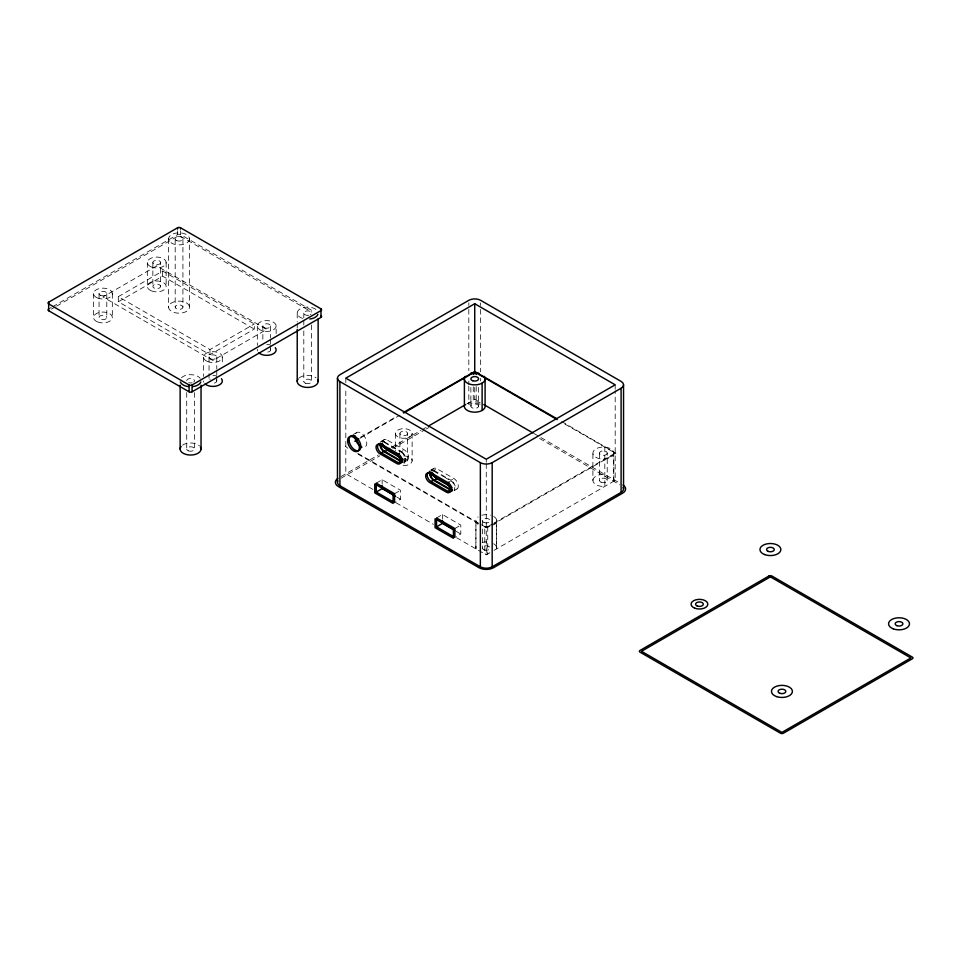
<?xml version="1.0" encoding="UTF-8"?>
<svg xmlns="http://www.w3.org/2000/svg" width="961" height="961" viewBox="0 0 961 961"><rect width="100%" height="100%" fill="white"/><g stroke="black" fill="none" stroke-linecap="round" stroke-linejoin="round"><path stroke-width="0.72" stroke-dasharray="4.8 3.6" d="M613.815 480.416L613.815 453.099A10.451 6.03 0 0 0 598.126 447.874A10.451 6.03 0 0 0 598.126 458.325A10.451 6.03 0 0 0 613.815 453.099M475.863 547.41L475.923 521.559L475.923 548.863A10.451 6.03 0 0 1 478.134 544.226M493.654 543.746A10.451 6.03 0 0 1 496.621 548.863L496.669 520.093M345.227 446.108L347.81 448.27M48.663 309.022L51.245 307.532M52.531 306.787L177.581 234.592A2.09 1.201 0 0 1 180.536 234.592L314.715 312.061M51.426 309.13L55.294 306.895M56.591 306.151L179.058 235.445L311.772 312.073M118.299 296.649L162.649 271.038L254.305 323.965L254.305 329.082L209.954 354.693L118.299 301.766L118.299 296.649L209.954 349.564L254.305 323.965M118.299 301.766L162.649 276.167L254.305 329.082M353.155 434.576L356.699 432.534M360.699 437.171L395.5 417.074M360.003 438.252L399.968 415.188M381.157 441.423L384.124 439.718M380.364 442.216A6.186 3.568 60 0 1 384.256 441.736L387.211 440.03L404.305 449.892A6.186 3.568 60 0 1 408.677 457.472A6.186 3.568 60 0 1 404.305 459.995L403.56 460.427M341.011 476.536L378.394 454.949M391.283 447.514L420.93 430.396M422.227 429.651L426.095 427.417M466.998 403.8L474.734 399.332L479.887 402.299M341.191 478.134L379.871 455.802M392.761 448.367L424.99 429.759M426.276 429.014L428.858 427.525M384.256 441.736L401.35 451.598L404.305 449.892M401.157 452.391L401.35 452.283A5.358 3.087 60 0 1 404.917 457.244A5.358 3.087 60 0 1 403.728 461.424M404.437 462.013L407.404 460.307M376.244 483.131L382.154 479.719L400.485 490.302L400.485 499.179L394.575 502.591M430.804 470.085L433.771 468.379M431.141 469.929A6.186 3.568 60 0 1 433.904 470.397L436.859 468.692L453.952 478.554A6.186 3.568 60 0 1 458.325 486.134A6.186 3.568 60 0 1 453.952 488.656M394.575 493.714L400.485 490.302M433.723 471.19L441.387 475.395M433.904 470.397L450.997 480.26L453.952 478.554M450.445 481.269L450.997 480.944A5.358 3.087 60 0 1 454.325 485.161A5.358 3.087 60 0 1 454.157 489.533M457.052 488.969L454.085 490.675A6.186 3.568 60 0 0 455.034 485.713A6.186 3.568 60 0 0 450.997 480.26M436.558 517.955L442.48 514.543L460.812 525.126L460.812 534.004L456.079 536.731M454.889 528.538L460.812 525.126M492.813 523.745L486.266 527.529L357.42 453.136M494.002 523.06L615.184 453.099L564.936 424.089M456.595 537.716L486.266 554.845L492.717 551.121M494.002 550.377L615.184 480.416L615.184 390.791M561.656 421.519L615.977 453.256L486.855 527.877L481.809 525.643M533.667 433.351L620.001 483.191M539.589 438.48L619.845 484.812M384.256 442.408L400.281 451.67M442.444 476.007L443.514 476.632M444.583 477.245L449.928 480.332M403.236 459.382L404.305 459.995M358.117 454.229L480.524 524.898M396.821 497.053L400.485 499.179M455.922 531.181L460.812 534.004M372.88 489.377L345.816 473.761L345.816 388.616M396.052 502.759L433.435 524.346M615.184 384.82L615.184 389.301M613.707 452.247L613.707 481.269A10.451 6.03 0 0 0 613.707 479.563M607.22 453.099A3.868 2.234 0 0 1 601.418 455.034A3.868 2.234 0 0 1 601.418 451.165A3.868 2.234 0 0 1 607.22 453.099L607.22 480.416M604.829 447.129L604.829 486.386A10.451 6.03 0 0 1 592.901 480.416L592.901 453.099M599.484 453.099L599.484 480.416M496.621 521.559L496.621 548.863M487.744 526.676L487.744 553.992A10.451 6.03 0 0 1 484.788 553.992L484.788 526.676M486.266 459.25L486.266 462.229M486.266 463.731L486.266 554.845M482.398 520.706L482.398 548.01M480.644 302.919L480.644 305.526M480.644 309.43L480.644 371.907M480.644 378.418L480.644 381.024M478.602 387.463L478.602 406.155A3.868 2.234 0 0 1 472.8 408.089A3.868 2.234 0 0 1 472.8 404.221A3.868 2.234 0 0 1 478.602 406.155M476.212 386.526L476.212 400.184A10.451 6.03 0 0 0 473.256 400.184L473.256 386.526M474.734 387.379L474.734 399.332M470.866 387.463L470.866 406.155M468.824 302.919L468.824 305.526M468.824 309.43L468.824 370.61M468.824 381.024L468.824 384.929M468.824 386.226L468.824 404.449A8.361 4.829 0 0 1 480.644 404.449M442.48 514.543L442.48 518.976M412.137 433.471A8.361 4.829 0 0 1 399.596 437.651A8.361 4.829 0 0 1 399.596 429.291A8.361 4.829 0 0 1 412.137 433.471L412.137 460.787M407.644 433.471A3.868 2.234 0 0 1 401.842 435.405A3.868 2.234 0 0 1 401.842 431.537A3.868 2.234 0 0 1 407.644 433.471L407.644 460.787A3.868 2.234 0 0 1 403.776 463.022M399.908 433.471L399.908 452.163M395.403 433.471L395.403 450.721M382.154 479.719L382.154 484.152M345.816 378.154L345.816 382.646M311.544 324.998L311.544 381.409M303.808 313.118L303.808 319.064M303.808 320.542L303.808 324.998M303.808 330.932L303.808 381.409M297.225 313.118L297.225 322.031M297.225 323.509L297.225 327.965M276.131 326.007A9.406 5.43 0 0 1 262.017 330.716A9.406 5.43 0 0 1 262.017 321.31A9.406 5.43 0 0 1 276.131 326.007L276.131 333.479M270.594 326.007L270.594 337.96M270.594 339.449L270.594 343.93M270.594 345.431L270.594 349.912M262.858 326.007L262.858 340.951M257.32 326.007L257.32 345.431M222.315 357.084L222.315 364.543M216.778 357.084L216.778 369.024M216.778 370.526L216.778 375.006M216.778 376.496L216.778 380.976M209.954 349.564L209.954 354.693M209.042 357.084L209.042 372.015M209.042 373.505L209.042 379.487M203.504 357.084L203.504 376.496M194.458 392.593L194.458 449.003M189.509 238.869A10.451 6.03 0 0 1 173.833 244.094A10.451 6.03 0 0 1 173.833 233.631A10.451 6.03 0 0 1 189.509 238.869L189.509 307.148A10.451 6.03 0 0 1 173.833 312.373A10.451 6.03 0 0 1 173.833 301.922A10.451 6.03 0 0 1 189.509 307.148M186.722 392.593L186.722 449.003M182.926 238.869L182.926 307.148A3.868 2.234 0 0 1 177.124 309.082A3.868 2.234 0 0 1 177.124 305.214A3.868 2.234 0 0 1 182.926 307.148M180.536 230.748L180.536 234.592M177.581 230.748L177.581 234.592M175.19 238.869L175.19 307.148M168.607 238.869L168.607 307.148M166.145 262.509L166.145 286.402M162.649 271.038L162.649 276.167M160.595 262.509A3.868 2.234 0 0 1 154.793 264.443A3.868 2.234 0 0 1 154.793 260.575A3.868 2.234 0 0 1 160.595 262.509L160.595 286.402A3.868 2.234 0 0 1 154.793 288.336A3.868 2.234 0 0 1 154.793 284.468A3.868 2.234 0 0 1 160.595 286.402M152.859 262.509L152.859 286.402M147.321 262.509L147.321 286.402M112.329 293.573L112.329 317.478M106.791 293.573L106.791 317.478A3.868 2.234 0 0 1 100.989 319.412A3.868 2.234 0 0 1 100.989 315.544A3.868 2.234 0 0 1 106.791 317.478M99.055 293.573L99.055 317.478M93.505 293.573L93.505 317.478M182.566 445.135A10.451 6.03 0 0 1 199.383 445.748M181.449 377.793A10.451 6.03 0 0 1 191.107 374.694A10.451 6.03 0 0 1 200.176 378.322M186.722 380.724A3.868 2.234 0 0 1 191.732 378.586A3.868 2.234 0 0 1 193.774 381.985M192.128 382.766A3.868 2.234 0 0 1 188.716 382.67M299.063 377.985A10.451 6.03 0 0 1 316.049 377.793M302.607 318.403A10.451 6.03 0 0 1 299.94 309.058A10.451 6.03 0 0 1 316.289 309.706M308.853 315.244A3.868 2.234 0 0 1 303.844 313.43A3.868 2.234 0 0 1 307.808 310.883A3.868 2.234 0 0 1 311.46 313.574M311.064 314.199A3.868 2.234 0 0 1 310.415 314.703M203.72 382.13A9.406 5.43 0 0 1 203.504 380.976M212.91 375.547A9.406 5.43 0 0 1 216.645 375.991M216.165 379.775A3.868 2.234 0 0 1 216.201 382.154A3.868 2.234 0 0 1 212.513 383.199M209.81 379.643A3.868 2.234 0 0 1 210.183 379.403M257.512 351.017A9.406 5.43 0 0 1 257.368 349.348M266.726 344.482A9.406 5.43 0 0 1 270.017 344.819M270.245 348.987A3.868 2.234 0 0 1 269.464 351.486A3.868 2.234 0 0 1 265.116 351.942M482.11 542.472A10.451 6.03 0 0 1 490.422 542.472M592.901 480.416A10.451 6.03 0 0 1 604.829 474.446M432.498 470.77A6.186 3.568 60 0 1 436.859 468.692M431.225 470.818A5.358 3.087 60 0 1 433.904 471.082M382.85 442.108A6.186 3.568 60 0 1 387.211 440.03M401.35 451.598A6.186 3.568 60 0 1 405.578 457.82A6.186 3.568 60 0 1 403.488 462.289M381.865 442.012A5.358 3.087 60 0 1 383.571 442.084M355.63 433.603A8.361 4.829 60 0 1 364.844 436.991A8.361 4.829 60 0 1 364.123 447.358M403.776 455.958A8.361 4.829 0 0 1 412.041 461.52A8.361 4.829 0 0 1 401.23 465.388M403.776 458.553A3.868 2.234 0 0 1 407.644 460.787M493.654 516.429A10.451 6.03 0 0 1 493.654 524.97M489.918 526.352A10.451 6.03 0 0 1 481.929 526.196M477.893 524.322A10.451 6.03 0 0 1 478.134 516.91M481.929 515.216A10.451 6.03 0 0 1 490.422 515.168M467.346 403.596A10.451 6.03 0 0 1 480.296 402.755M156.727 265.921L102.923 296.985L212.91 360.495L266.726 329.419L156.727 265.921M188.416 450.853A3.868 2.234 0 0 0 194.446 449.159A3.868 2.234 0 0 0 188.897 446.997A3.868 2.234 0 0 0 188.416 450.853M305.514 383.259A3.868 2.234 0 0 0 311.532 381.565A3.868 2.234 0 0 0 305.982 379.391A3.868 2.234 0 0 0 305.514 383.259M176.788 240.67A3.868 2.234 0 0 0 182.902 239.097A3.868 2.234 0 0 0 177.485 236.826A3.868 2.234 0 0 0 176.788 240.67M97.65 321.971A9.406 5.43 0 0 0 112.305 317.863A9.406 5.43 0 0 0 98.803 312.589A9.406 5.43 0 0 0 97.65 321.971M97.397 297.97A9.406 5.43 0 0 0 112.281 294.138A9.406 5.43 0 0 0 99.079 288.612A9.406 5.43 0 0 0 97.397 297.97M100.653 295.387A3.868 2.234 0 0 0 106.767 293.802A3.868 2.234 0 0 0 101.337 291.531A3.868 2.234 0 0 0 100.653 295.387M207.396 361.48A9.406 5.43 0 0 0 222.267 357.636A9.406 5.43 0 0 0 209.078 352.122A9.406 5.43 0 0 0 207.396 361.48M210.639 358.885A3.868 2.234 0 0 0 216.754 357.312A3.868 2.234 0 0 0 211.336 355.041A3.868 2.234 0 0 0 210.639 358.885M264.455 327.821A3.868 2.234 0 0 0 270.57 326.235A3.868 2.234 0 0 0 265.152 323.965A3.868 2.234 0 0 0 264.455 327.821M151.454 290.907A9.406 5.43 0 0 0 166.121 286.798A9.406 5.43 0 0 0 152.619 281.525A9.406 5.43 0 0 0 151.454 290.907M151.213 266.906A9.406 5.43 0 0 0 166.097 263.062A9.406 5.43 0 0 0 152.895 257.548A9.406 5.43 0 0 0 151.213 266.906M601.081 482.218A3.868 2.234 0 0 0 607.208 480.644A3.868 2.234 0 0 0 601.778 478.374A3.868 2.234 0 0 0 601.081 482.218M483.996 522.508A3.868 2.234 0 0 0 490.11 520.934A3.868 2.234 0 0 0 484.692 518.664A3.868 2.234 0 0 0 483.996 522.508M483.996 549.824A3.868 2.234 0 0 0 490.11 548.25A3.868 2.234 0 0 0 484.692 545.98A3.868 2.234 0 0 0 483.996 549.824"/><path stroke-width="1.44" d="M623.545 488.945L623.545 384.82M48.663 310.727L48.663 303.904A2.09 1.201 0 0 1 48.663 302.198L177.581 227.769A2.09 1.201 0 0 1 180.536 227.769L320.986 308.853L320.986 317.394L192.068 391.812A2.09 1.201 0 0 1 189.113 391.812L48.663 310.727A2.09 1.201 0 0 1 48.555 309.094M48.663 303.904L189.113 384.989A2.09 1.201 0 0 0 192.068 384.989L320.986 310.559A2.09 1.201 0 0 0 320.986 308.853M474.734 303.736L345.816 378.154L486.266 459.25L615.184 384.82L474.734 303.736L474.734 373.937M355.546 440.15L358.117 438.66M403.236 412.605L474.77 371.535L556.503 418.54M354.849 441.231L358.705 438.997M403.836 412.954L474.734 372.015L557.2 419.621M402.034 461.352A5.358 3.087 60 0 1 401.35 461.016L398.395 462.734L381.301 452.859A5.358 3.087 60 0 1 377.517 446.3A5.358 3.087 60 0 1 381.301 444.126L382.406 443.477M381.301 452.859L384.256 451.153L401.35 461.016M387.055 449.952L389.649 448.451M428.306 426.131L465.713 404.533M379.955 443.381A6.186 3.568 60 0 0 384.256 451.838L387.211 450.132L402.166 458.769M381.301 444.126L398.395 453.988L399.5 453.352M384.256 451.838L401.35 461.7L402.082 461.28M376.244 492.008L394.575 502.591L394.575 493.714L376.244 483.131L376.244 492.008L382.154 488.596L395.596 496.356M452.03 490.122A5.358 3.087 60 0 1 450.997 489.69L448.042 491.395L430.948 481.521A5.358 3.087 60 0 1 427.164 474.974A5.358 3.087 60 0 1 430.948 472.788L432.054 472.139M430.948 481.521L433.904 479.815L450.997 489.69M429.831 471.238A6.186 3.568 60 0 0 433.904 480.5L436.859 478.794L451.814 487.431M430.948 472.788L448.042 482.65L449.328 481.905M339.906 381.577L480.356 462.661A8.361 4.829 0 0 0 492.176 462.661L621.094 388.232A8.361 4.829 0 0 0 621.094 381.397L480.644 300.312A8.361 4.829 0 0 0 468.824 300.312L339.906 374.742A8.361 4.829 0 0 0 339.906 381.577L339.906 485.701L480.356 566.798A8.361 4.829 0 0 0 492.176 566.798L621.094 492.368A8.361 4.829 0 0 0 623.148 487.491M433.904 480.5L450.997 490.362L452.102 489.726M436.558 526.832L454.889 537.415L454.889 528.538L436.558 517.955L436.558 526.832L442.48 523.421L454.697 530.472M483.755 404.533L532.73 432.81M621.094 388.232L621.094 492.368M492.176 462.661L492.176 566.798M485.089 377.985L485.089 405.302A10.451 6.03 0 0 1 474.734 412.197A10.451 6.03 0 0 1 464.391 405.302L464.391 377.985M482.122 383.115L482.122 410.419M480.356 462.661L480.356 566.798M476.212 372.868L476.212 374.574M473.256 372.868L473.256 374.574M442.48 520.454L442.48 523.421M382.154 485.629L382.154 488.596M337.455 378.154L337.455 482.29M318.127 319.064L318.127 381.409M297.225 329.455L297.225 381.409M201.041 385.169L201.041 449.003M192.068 384.989L192.068 391.812M189.113 384.989L189.113 391.812M180.536 227.769L180.536 229.042M180.139 385.169L180.139 449.003M177.581 227.769L177.581 229.042M48.663 302.198L48.663 303.472M200.381 446.901A10.451 6.03 0 0 1 190.218 455.034A10.451 6.03 0 0 1 181.076 446.493M200.825 381.961A10.451 6.03 0 0 1 192.729 386.634M188.44 386.634A10.451 6.03 0 0 1 180.356 381.961M317.635 379.571A10.451 6.03 0 0 1 307.148 387.427A10.451 6.03 0 0 1 298.078 379.006M317.911 314.355A10.451 6.03 0 0 1 309.814 319.028M221.474 378.718A9.406 5.43 0 0 1 217.426 385.745A9.406 5.43 0 0 1 204.993 383.92M275.278 347.654A9.406 5.43 0 0 1 271.23 354.681A9.406 5.43 0 0 1 258.809 352.843M320.986 315.676A2.09 1.201 0 0 1 320.986 317.394M436.859 478.794A6.186 3.568 60 0 1 432.798 473.256M452.259 490.879A6.186 3.568 60 0 1 450.997 490.362M433.904 479.815A5.358 3.087 60 0 1 430.18 472.5M387.211 450.132A6.186 3.568 60 0 1 383.151 444.583M402.299 462.133A6.186 3.568 60 0 1 401.35 461.7M384.256 451.153A5.358 3.087 60 0 1 380.616 443.477M361.961 447.117A8.361 4.829 60 0 1 354.993 435.765M484.248 376.34A10.451 6.03 0 0 1 474.734 384.88A10.451 6.03 0 0 1 465.22 376.34M470.397 373.349A10.451 6.03 0 0 1 479.083 373.349M339.906 485.701A8.361 4.829 0 0 1 337.852 480.824M448.042 482.65A5.358 3.087 60 0 1 451.826 489.209A5.358 3.087 60 0 1 448.042 491.395M398.395 453.988A5.358 3.087 60 0 1 402.178 460.547A5.358 3.087 60 0 1 398.395 462.734M337.9 478.362A10.451 6.03 0 0 0 338.428 486.566L478.878 567.651A10.451 6.03 0 0 0 493.654 567.651L622.572 493.221A10.451 6.03 0 0 0 623.1 485.017M768.932 576.011L640.014 650.441A2.09 1.201 0 0 0 640.014 652.147L780.464 733.231A2.09 1.201 0 0 0 783.419 733.231L912.337 658.802A2.09 1.201 0 0 0 912.337 657.096L771.887 576.011A2.09 1.201 0 0 0 768.932 576.011M770.41 576.864L641.504 651.294L781.942 732.378L910.86 657.949L770.41 576.864M396.917 454.841L379.823 444.979A5.358 3.087 60 0 0 376.039 447.165A5.358 3.087 60 0 0 379.823 453.712L396.917 463.586A5.358 3.087 60 0 0 400.701 461.4A5.358 3.087 60 0 0 396.917 454.841M446.565 483.503L429.471 473.641A5.358 3.087 60 0 0 425.687 475.827A5.358 3.087 60 0 0 429.471 482.374L446.565 492.248A5.358 3.087 60 0 0 450.349 490.062A5.358 3.087 60 0 0 446.565 483.503M393.097 494.567L374.766 483.984L374.766 492.861L393.097 503.444L393.097 494.567M453.412 529.391L435.081 518.808L435.081 527.685L453.412 538.268L453.412 529.391M694.767 608.181A8.361 4.829 0 0 0 707.789 604.517A8.361 4.829 0 0 0 695.8 599.832A8.361 4.829 0 0 0 694.767 608.181M764.56 554.545A10.451 6.03 0 0 0 780.837 549.98A10.451 6.03 0 0 0 765.845 544.118A10.451 6.03 0 0 0 764.56 554.545M893.177 628.806A10.451 6.03 0 0 0 909.466 624.242A10.451 6.03 0 0 0 894.463 618.379A10.451 6.03 0 0 0 893.177 628.806M776.716 696.641A10.451 6.03 0 0 0 792.405 691.415A10.451 6.03 0 0 0 776.716 686.178A10.451 6.03 0 0 0 776.716 696.641M780.008 693.349A3.868 2.234 0 0 0 785.81 691.415A3.868 2.234 0 0 0 780.008 689.481A3.868 2.234 0 0 0 780.008 693.349M896.865 625.659A3.868 2.234 0 0 0 902.896 623.965A3.868 2.234 0 0 0 897.346 621.803A3.868 2.234 0 0 0 896.865 625.659M768.247 551.398A3.868 2.234 0 0 0 774.266 549.716A3.868 2.234 0 0 0 768.728 547.542A3.868 2.234 0 0 0 768.247 551.398M697.278 606.031A3.868 2.234 0 0 0 703.308 604.337A3.868 2.234 0 0 0 697.758 602.175A3.868 2.234 0 0 0 697.278 606.031M472.8 380.772A3.868 2.234 0 0 0 478.602 378.838A3.868 2.234 0 0 0 472.8 376.904A3.868 2.234 0 0 0 472.8 380.772M349.131 440.895A8.361 4.829 60 0 0 358.693 450.649A8.361 4.829 60 0 0 357.084 438.036A8.361 4.829 60 0 0 349.131 440.895M347.678 441.988A8.361 4.829 60 0 0 357.36 451.442A8.361 4.829 60 0 0 355.426 438.709A8.361 4.829 60 0 0 347.678 441.988"/></g></svg>
